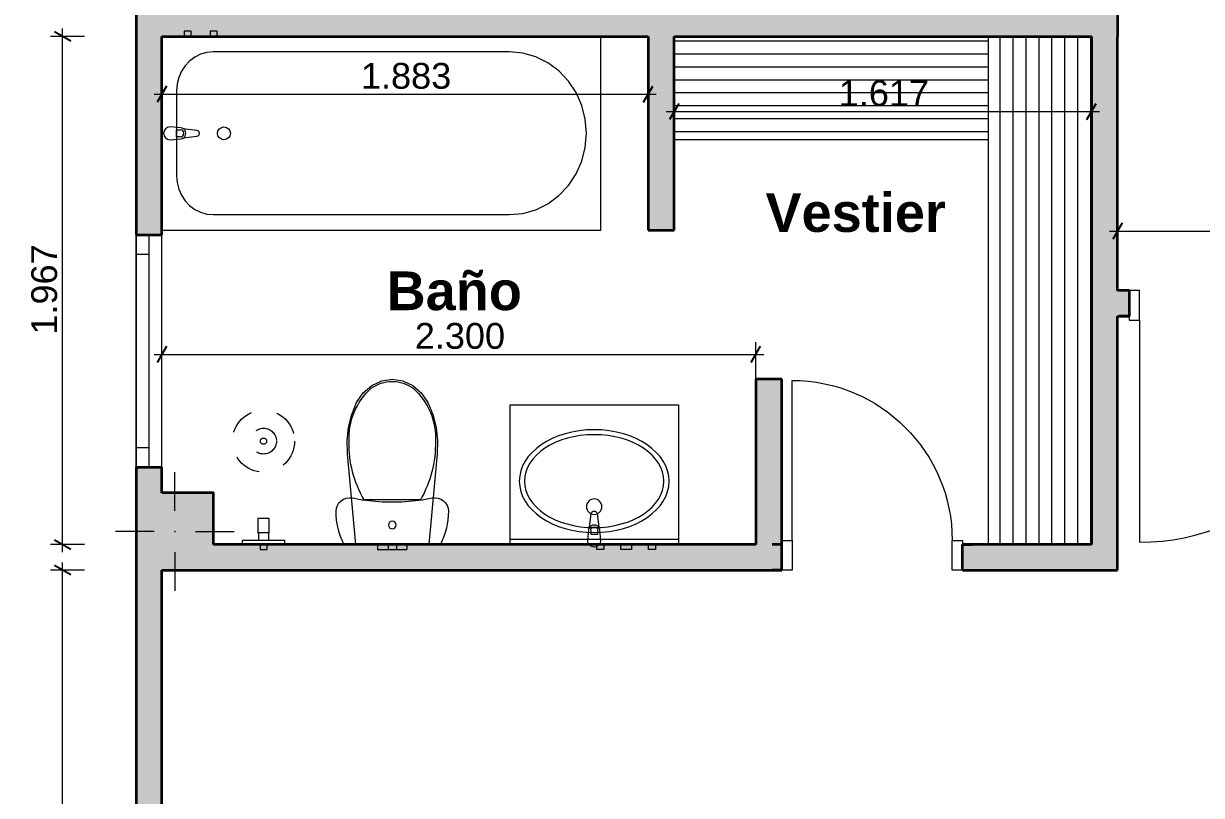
# Model space of a CAD drawing. Header units: metres. Extents: x 325.2 to 333.1, y -1.6 to 15.3.
# Drawn here: x 325.218 to 329.779, y 2.728 to 5.717 of the extents above; entities that cross this region are included whole.
import ezdxf

# ---------------------------------------------------------------- set-up
doc = ezdxf.new("R2010")
doc.units = ezdxf.units.M
doc.header["$MEASUREMENT"] = 0
doc.linetypes.add('Línea Oculta', pattern=[0.15875, 0.105833, -0.052917])
doc.linetypes.add('Wipeout_Contour', pattern=[1, 0, -1])
for name, color, linetype in [('Interior - Mobiliario', 7, 'Continuous'), ('Nuevo_Cotas - General', 7, 'Continuous'), ('Nuevo_Dibujo 2D - General', 7, 'Continuous'), ('Nuevo_Estructura - Carga', 7, 'Continuous'), ('Nuevo_Interior - Mobiliario', 7, 'Continuous'), ('Nuevo_Puertas ARCHICAD', 7, 'Continuous'), ('Nuevo_Ventanas ARCHICAD', 7, 'Continuous')]:
    doc.layers.add(name, color=color, linetype=linetype)
for name, color, linetype, lineweight in [('Interior - Mobiliario _Pluma_Nº__75', 6, 'Continuous', 20), ('Nuevo_Cotas - General_Pluma_Nº__46', 5, 'Continuous', 25), ('Nuevo_Dibujo 2D - General_Pluma_Nº__2', 8, 'Continuous', 15), ('Nuevo_Estructura - Carga_Pluma_Nº__20', 1, 'Continuous', 0), ('Nuevo_Estructura - Carga_Pluma_Nº__27', 7, 'Continuous', 35), ('Nuevo_Interior - Mobiliario_Pluma_Nº__75', 6, 'Continuous', 20), ('Nuevo_Puertas ARCHICAD_Pluma_Nº__141', 7, 'Continuous', 20), ('Nuevo_Puertas ARCHICAD_Pluma_Nº__27', 7, 'Continuous', 35), ('Nuevo_Ventanas ARCHICAD_Pluma_Nº__27', 7, 'Continuous', 35)]:
    doc.layers.add(name, color=color, linetype=linetype, lineweight=lineweight)
for name, color, linetype, lineweight, true_color in [('Nuevo_Cotas - General_Pluma_Nº__45', 7, 'Continuous', 25, 0x40a5ff), ('Nuevo_Cotas - General_Pluma_Nº__85', 7, 'Continuous', 20, 0x80c2ff), ('Nuevo_Dibujo 2D - General_Pluma_Nº__82', 7, 'Continuous', 20, 0xaaaaaa), ('Nuevo_Estructura - Carga_Pluma_Nº__160', 7, 'Continuous', 20, 0xb4a35c), ('Nuevo_Estructura - Carga_Pluma_Nº__28', 7, 'Continuous', 35, 0xa80f02), ('Nuevo_Notas - Textos_Pluma_Nº__86', 7, 'Continuous', 20, 0x5555ff), ('Nuevo_Puertas ARCHICAD_Pluma_Nº__23', 7, 'Continuous', 20, 0xff6600), ('Nuevo_Puertas ARCHICAD_Pluma_Nº__3', 7, 'Continuous', 18, 0xff6600), ('Nuevo_Ventanas ARCHICAD_Pluma_Nº__23', 7, 'Continuous', 20, 0xff6600), ('Nuevo_Ventanas ARCHICAD_Pluma_Nº__3', 7, 'Continuous', 18, 0xff6600)]:
    doc.layers.add(name, color=color, linetype=linetype, lineweight=lineweight, true_color=true_color)
doc.styles.add('Estilo_Generado_1', font='')
doc.styles.add('Estilo_Generado_2', font='arial.ttf')
doc.styles.get('Estilo_Generado_1').set_extended_font_data('Arial')
doc.dimstyles.new('Estilo_Generado__1', dxfattribs={"dimtxt": 0.1, "dimasz": 0.0475, "dimexe": 0.18, "dimexo": 0.3, "dimgap": 0.09, "dimtad": 1, "dimtih": 1, "dimtoh": 1, "dimdec": 3, "dimzin": 0, "dimdsep": 46, "dimtxsty": 'Estilo_Generado_1', "dimblk": 'ARROWHEAD_2', "dimblk1": 'ARROWHEAD_2', "dimblk2": 'ARROWHEAD_2', "dimcen": 0.09, "dimclrd": 256, "dimclre": 256, "dimclrt": 5, "dimadec": 0, "dimazin": 0, "dimtfac": 1, "dimtdec": 4, "dimtmove": 0, "dimatfit": 3, "dimfxl": 1, "dimtolj": 1, "dimtzin": 0, "dimarcsym": 0})
doc.dimstyles.new('Estilo_Generado__2', dxfattribs={"dimtxt": 0.1, "dimasz": 0.0475, "dimexe": 0.18, "dimexo": 0.3, "dimgap": 0.09, "dimtad": 1, "dimdec": 3, "dimzin": 0, "dimdsep": 46, "dimtxsty": 'Estilo_Generado_1', "dimblk": 'ARROWHEAD_2', "dimblk1": 'ARROWHEAD_2', "dimblk2": 'ARROWHEAD_2', "dimcen": 0.09, "dimclrd": 256, "dimclre": 256, "dimclrt": 5, "dimadec": 0, "dimazin": 0, "dimtfac": 1, "dimtdec": 4, "dimtmove": 0, "dimatfit": 3, "dimfxl": 1, "dimtolj": 1, "dimtzin": 0, "dimarcsym": 0})

# ---------------------------------------------------------------- blocks, each defined once
blk = doc.blocks.new('Ventana 24_3')
at = {"layer": 'Nuevo_Ventanas ARCHICAD_Pluma_Nº__23', "color": 30, "linetype": 'Continuous', "lineweight": 20, "true_color": 0xff6600}
for p, q in [((-0.45, 0), (-0.375, 0)), ((-0.375, 0), (-0.375, -0.05)), ((0.375, -0.05), (0.375, 0)), ((0.375, 0), (0.45, 0)), ((-0.375, -0.05), (-0.45, -0.05)), ((0.45, -0.05), (0.375, -0.05))]:
    blk.add_line(p, q, dxfattribs=at)
at = {"layer": 'Nuevo_Ventanas ARCHICAD_Pluma_Nº__27', "color": 7, "linetype": 'Continuous', "lineweight": 35}
for p, q in [((-0.45, 0), (-0.45, 0.05)), ((0.45, 0), (0.45, 0.05)), ((-0.45, -0.05), (-0.45, 0)), ((-0.45, -0.05), (-0.45, 0)), ((0.45, -0.05), (0.45, 0)), ((0.45, -0.05), (0.45, 0))]:
    blk.add_line(p, q, dxfattribs=at)
at = {"layer": 'Nuevo_Ventanas ARCHICAD_Pluma_Nº__3', "color": 30, "linetype": 'Continuous', "lineweight": 18, "true_color": 0xff6600}
for p, q in [((-0.45, 0.05), (0.45, 0.05)), ((-0.375, 0), (0.375, 0)), ((-0.45, -0.05), (0.45, -0.05)), ((0.375, -0.05), (-0.375, -0.05))]:
    blk.add_line(p, q, dxfattribs=at)
blk = doc.blocks.new('Muro_1', base_point=(325.6538, 0))
at = {"layer": 'Nuevo_Estructura - Carga_Pluma_Nº__160', "linetype": 'Continuous', "lineweight": 0, "true_color": 0x5a512e}
for points in [[(325.6538, 6.1902), (325.6538, 4.8992), (325.7538, 4.8992), (325.7538, 6.1902)], [(325.7538, 3.9992), (325.6538, 3.9992), (325.6538, 3.9004), (325.7538, 3.9004)], [(325.6538, 3.6004), (325.6538, 0.3), (325.7538, 0.3), (325.7538, 3.6004)]]:
    blk.add_hatch(color=59, dxfattribs=at).paths.add_polyline_path(points)
at = {"layer": 'Nuevo_Estructura - Carga_Pluma_Nº__27', "color": 7, "linetype": 'Continuous', "lineweight": 35}
for p, q in [((325.6538, 4.8992), (325.7038, 4.8992)), ((325.7038, 4.8992), (325.7538, 4.8992)), ((325.6538, 3.9992), (325.7038, 3.9992)), ((325.7038, 3.9992), (325.7538, 3.9992))]:
    blk.add_line(p, q, dxfattribs=at)
at = {"layer": 'Nuevo_Estructura - Carga_Pluma_Nº__27', "color": 7, "linetype": 'Continuous', "lineweight": 35, "flags": 128}
for points in [[(325.6538, 6.1902), (325.6538, 4.8992)], [(325.7538, 4.8992), (325.7538, 5.6674)], [(325.6538, 3.9992), (325.6538, 3.9004)], [(325.7538, 3.9004), (325.7538, 3.9992)], [(325.6538, 3.6004), (325.6538, 0.3)], [(325.7538, 0.3), (325.7538, 3.6004)]]:
    blk.add_lwpolyline(points, dxfattribs=at)
at = {"layer": 'Nuevo_Ventanas ARCHICAD', "color": 21, "linetype": 'Continuous', "lineweight": 18, "true_color": 0xff9955, "xscale": -1, "rotation": 270}
blk.add_blockref('Ventana 24_3', (325.7038, 4.4492), dxfattribs=at)
blk = doc.blocks.new('Muro_5', base_point=(325.6538, 5.6674))
at = {"layer": 'Nuevo_Estructura - Carga_Pluma_Nº__160', "linetype": 'Continuous', "lineweight": 0, "true_color": 0x5a512e}
for points in [[(329.3538, 5.7674), (325.7538, 5.7674), (325.7538, 5.6674), (329.3538, 5.6674)], [(329.3538, 5.6674), (329.4538, 5.6674), (329.4538, 5.7674)], [(329.3538, 5.7674), (329.3538, 5.6674), (329.4538, 5.7674)]]:
    blk.add_hatch(color=59, dxfattribs=at).paths.add_polyline_path(points)
at = {"layer": 'Nuevo_Estructura - Carga_Pluma_Nº__27', "color": 7, "linetype": 'Continuous', "lineweight": 35, "flags": 128}
for points in [[(328.5178, 5.7674), (325.7538, 5.7674)], [(329.4538, 5.7674), (328.6178, 5.7674)], [(329.4538, 5.7674), (329.4538, 5.6674)], [(325.7538, 5.6674), (327.6371, 5.6674)], [(327.7371, 5.6674), (329.3538, 5.6674)]]:
    blk.add_lwpolyline(points, dxfattribs=at)
blk = doc.blocks.new('Puerta 24_2')
at = {"layer": 'Nuevo_Puertas ARCHICAD_Pluma_Nº__141', "color": 7, "linetype": 'Continuous', "lineweight": 20}
blk.add_arc((0.31, 0), 0.62, 90, 180, dxfattribs=at)
at = {"layer": 'Nuevo_Puertas ARCHICAD_Pluma_Nº__23', "color": 30, "linetype": 'Continuous', "lineweight": 20, "true_color": 0xff6600}
for p, q in [((-0.31, 0), (-0.35, 0)), ((-0.35, 0), (-0.35, -0.115)), ((-0.31, -0.115), (-0.31, 0)), ((0.35, 0), (0.31, 0)), ((0.31, 0), (0.31, -0.115)), ((0.35, -0.115), (0.35, 0)), ((-0.35, -0.115), (-0.31, -0.115)), ((0.31, -0.115), (0.35, -0.115))]:
    blk.add_line(p, q, dxfattribs=at)
at = {"layer": 'Nuevo_Puertas ARCHICAD_Pluma_Nº__27', "color": 7, "linetype": 'Continuous', "lineweight": 35}
for p, q in [((-0.35, -0.015), (-0.387, -0.015)), ((-0.35, -0.015), (-0.387, -0.015)), ((-0.35, -0.115), (-0.35, -0.015)), ((-0.35, -0.115), (-0.35, -0.015)), ((0.35, -0.115), (0.35, -0.015)), ((0.35, -0.115), (0.35, -0.015)), ((0.35, -0.015), (0.387, -0.015)), ((0.35, -0.015), (0.387, -0.015)), ((-0.35, -0.115), (-0.387, -0.115)), ((-0.35, -0.115), (-0.387, -0.115)), ((0.35, -0.115), (0.387, -0.115)), ((0.35, -0.115), (0.387, -0.115))]:
    blk.add_line(p, q, dxfattribs=at)
at = {"layer": 'Nuevo_Puertas ARCHICAD_Pluma_Nº__3', "color": 30, "linetype": 'Continuous', "lineweight": 18, "true_color": 0xff6600}
blk.add_line((0.31, 0), (0.31, 0.62), dxfattribs=at)
blk = doc.blocks.new('Muro_19', base_point=(325.6538, 3.7004))
at = {"layer": 'Nuevo_Estructura - Carga_Pluma_Nº__160', "linetype": 'Continuous', "lineweight": 0, "true_color": 0x5a512e}
for points in [[(325.9538, 3.6004), (328.1538, 3.6004), (328.1538, 3.7004), (325.9538, 3.7004)], [(328.8538, 3.6004), (329.3538, 3.6004), (329.3538, 3.7004), (328.8538, 3.7004)], [(329.4538, 3.7004), (329.3538, 3.7004), (329.4538, 3.6004)], [(329.3538, 3.6004), (329.4538, 3.6004), (329.3538, 3.7004)]]:
    blk.add_hatch(color=59, dxfattribs=at).paths.add_polyline_path(points)
at = {"layer": 'Nuevo_Estructura - Carga_Pluma_Nº__27', "color": 7, "linetype": 'Continuous', "lineweight": 35}
for p, q in [((328.1538, 3.7004), (328.1168, 3.7004)), ((328.1538, 3.6004), (328.1538, 3.7004)), ((328.8538, 3.7004), (328.8908, 3.7004)), ((328.8538, 3.6004), (328.8538, 3.7004)), ((328.1538, 3.6004), (328.1168, 3.6004)), ((328.8538, 3.6004), (328.8908, 3.6004))]:
    blk.add_line(p, q, dxfattribs=at)
at = {"layer": 'Nuevo_Estructura - Carga_Pluma_Nº__27', "color": 7, "linetype": 'Continuous', "lineweight": 35, "flags": 128}
for points in [[(328.0538, 3.7004), (325.9538, 3.7004)], [(329.3538, 3.7004), (328.8538, 3.7004)], [(329.4538, 3.6004), (329.4538, 3.7004)], [(325.9538, 3.6004), (328.1538, 3.6004)], [(328.8538, 3.6004), (329.4538, 3.6004)]]:
    blk.add_lwpolyline(points, dxfattribs=at)
at = {"layer": 'Nuevo_Puertas ARCHICAD', "color": 21, "linetype": 'Continuous', "lineweight": 18, "true_color": 0xff9955, "xscale": -1}
blk.add_blockref('Puerta 24_2', (328.5038, 3.7154), dxfattribs=at)
blk = doc.blocks.new('Muro_20', base_point=(327.6371, 5.6674))
at = {"layer": 'Nuevo_Estructura - Carga_Pluma_Nº__160', "linetype": 'Continuous', "lineweight": 0, "true_color": 0x5a512e}
blk.add_hatch(color=59, dxfattribs=at).paths.add_polyline_path([(327.6371, 5.6674), (327.6371, 4.9174), (327.7371, 4.9174), (327.7371, 5.6674)])
at = {"layer": 'Nuevo_Estructura - Carga_Pluma_Nº__27', "color": 7, "linetype": 'Continuous', "lineweight": 35, "flags": 128}
for points in [[(327.6371, 5.6674), (327.6371, 4.9174)], [(327.7371, 4.9174), (327.7371, 5.6674)], [(327.6371, 4.9174), (327.7371, 4.9174)]]:
    blk.add_lwpolyline(points, dxfattribs=at)
blk = doc.blocks.new('Muro_21', base_point=(328.1538, 3.7004))
at = {"layer": 'Nuevo_Estructura - Carga_Pluma_Nº__160', "linetype": 'Continuous', "lineweight": 0, "true_color": 0x5a512e}
blk.add_hatch(color=59, dxfattribs=at).paths.add_polyline_path([(328.1538, 3.7004), (328.1538, 4.3404), (328.0538, 4.3404), (328.0538, 3.7004)])
at = {"layer": 'Nuevo_Estructura - Carga_Pluma_Nº__27', "color": 7, "linetype": 'Continuous', "lineweight": 35, "flags": 128}
for points in [[(328.1538, 4.3404), (328.0538, 4.3404)], [(328.0538, 4.3404), (328.0538, 3.7004)], [(328.1538, 3.7004), (328.1538, 4.3404)]]:
    blk.add_lwpolyline(points, dxfattribs=at)
blk = doc.blocks.new('Puerta con Tarja Lado 2 24')
at = {"layer": 'Nuevo_Puertas ARCHICAD_Pluma_Nº__141', "color": 7, "linetype": 'Continuous', "lineweight": 20}
blk.add_arc((0.7877, 0), 0.86, 90, 180, dxfattribs=at)
at = {"layer": 'Nuevo_Puertas ARCHICAD_Pluma_Nº__23', "color": 30, "linetype": 'Continuous', "lineweight": 20, "true_color": 0xff6600}
for p, q in [((-0.7877, 0), (-0.8277, 0)), ((-0.8277, 0), (-0.8277, -0.115)), ((-0.7877, -0.115), (-0.7877, 0)), ((-0.0723, 0), (-0.1123, 0)), ((-0.1123, 0), (-0.1123, -0.115)), ((-0.0723, -0.115), (-0.0723, 0)), ((0.8277, 0), (0.7877, 0)), ((0.7877, 0), (0.7877, -0.115)), ((0.8277, -0.115), (0.8277, 0)), ((-0.8277, -0.115), (-0.7877, -0.115)), ((-0.1123, -0.115), (-0.0723, -0.115)), ((0.7877, -0.115), (0.8277, -0.115))]:
    blk.add_line(p, q, dxfattribs=at)
at = {"layer": 'Nuevo_Puertas ARCHICAD_Pluma_Nº__23', "color": 30, "linetype": 'Continuous', "lineweight": 20, "true_color": 0xff6600, "flags": 128}
blk.add_lwpolyline([(-0.7877, -0.115), (-0.1123, -0.115), (-0.1123, 0), (-0.7877, 0)], close=True, dxfattribs=at)
at = {"layer": 'Nuevo_Puertas ARCHICAD_Pluma_Nº__27', "color": 7, "linetype": 'Continuous', "lineweight": 35}
for p, q in [((-0.8277, -0.015), (-0.8647, -0.015)), ((-0.8277, -0.015), (-0.8647, -0.015)), ((-0.8277, -0.115), (-0.8277, -0.015)), ((-0.8277, -0.115), (-0.8277, -0.015)), ((0.8277, -0.115), (0.8277, -0.015)), ((0.8277, -0.115), (0.8277, -0.015)), ((0.8277, -0.015), (0.8647, -0.015)), ((0.8277, -0.015), (0.8647, -0.015)), ((-0.8277, -0.115), (-0.8647, -0.115)), ((-0.8277, -0.115), (-0.8647, -0.115)), ((0.8277, -0.115), (0.8647, -0.115)), ((0.8277, -0.115), (0.8647, -0.115))]:
    blk.add_line(p, q, dxfattribs=at)
at = {"layer": 'Nuevo_Puertas ARCHICAD_Pluma_Nº__3', "color": 30, "linetype": 'Continuous', "lineweight": 18, "true_color": 0xff6600}
blk.add_line((0.7877, 0), (0.7877, 0.86), dxfattribs=at)
blk = doc.blocks.new('Muro_26', base_point=(331.3538, 4.6839))
at = {"layer": 'Nuevo_Estructura - Carga_Pluma_Nº__160', "linetype": 'Continuous', "lineweight": 0, "true_color": 0x5a512e}
for points in [[(329.4538, 4.6839), (329.4538, 4.5839), (329.4984, 4.5839), (329.4984, 4.6839)], [(331.2538, 4.6839), (331.1538, 4.6839), (331.1538, 4.5839), (331.2538, 4.5839)]]:
    blk.add_hatch(color=59, dxfattribs=at).paths.add_polyline_path(points)
at = {"layer": 'Nuevo_Estructura - Carga_Pluma_Nº__27', "color": 7, "linetype": 'Continuous', "lineweight": 35}
for p, q in [((329.4984, 4.6839), (329.4614, 4.6839)), ((329.4984, 4.6839), (329.4984, 4.5839)), ((331.1538, 4.6839), (331.1908, 4.6839)), ((331.1538, 4.6839), (331.1538, 4.5839)), ((329.4984, 4.5839), (329.4614, 4.5839)), ((331.1538, 4.5839), (331.1908, 4.5839))]:
    blk.add_line(p, q, dxfattribs=at)
at = {"layer": 'Nuevo_Estructura - Carga_Pluma_Nº__27', "color": 7, "linetype": 'Continuous', "lineweight": 35, "flags": 128}
for points in [[(329.4984, 4.6839), (329.4538, 4.6839)], [(331.2538, 4.6839), (331.1538, 4.6839)], [(329.4538, 4.5839), (329.4984, 4.5839)], [(331.1538, 4.5839), (331.2538, 4.5839)]]:
    blk.add_lwpolyline(points, dxfattribs=at)
at = {"layer": 'Nuevo_Puertas ARCHICAD', "color": 21, "linetype": 'Continuous', "lineweight": 18, "true_color": 0xff9955, "rotation": 180}
blk.add_blockref('Puerta con Tarja Lado 2 24', (330.3261, 4.5689), dxfattribs=at)
blk = doc.blocks.new('Muro_27', base_point=(329.4538, 5.6674))
at = {"layer": 'Nuevo_Estructura - Carga_Pluma_Nº__160', "linetype": 'Continuous', "lineweight": 0, "true_color": 0x5a512e}
blk.add_hatch(color=59, dxfattribs=at).paths.add_polyline_path([(329.4538, 3.7004), (329.4538, 5.6674), (329.3538, 5.6674), (329.3538, 3.7004)])
at = {"layer": 'Nuevo_Estructura - Carga_Pluma_Nº__27', "color": 7, "linetype": 'Continuous', "lineweight": 35, "flags": 128}
for points in [[(329.3538, 5.6674), (329.3538, 3.7004)], [(329.4538, 4.6839), (329.4538, 5.6674)], [(329.4538, 3.7004), (329.4538, 4.5839)]]:
    blk.add_lwpolyline(points, dxfattribs=at)
blk = doc.blocks.new('Pilar_3', base_point=(325.8038, 3.7504))
at = {"layer": 'Nuevo_Estructura - Carga_Pluma_Nº__160', "linetype": 'Continuous', "lineweight": 0, "true_color": 0x5a512e}
for points in [[(325.6538, 3.6004), (325.7538, 3.6004), (325.7538, 3.7004), (325.7538, 3.9004), (325.6538, 3.9004)], [(325.7538, 3.7004), (325.9538, 3.7004), (325.9538, 3.9004), (325.7538, 3.9004)], [(325.7538, 3.6004), (325.9538, 3.6004), (325.9538, 3.7004), (325.7538, 3.7004)]]:
    blk.add_hatch(color=59, dxfattribs=at).paths.add_polyline_path(points)
at = {"layer": 'Nuevo_Estructura - Carga_Pluma_Nº__20', "color": 1, "linetype": 'Continuous', "lineweight": 0}
for p, q in [((325.8038, 3.8304), (325.8038, 3.9804)), ((325.7238, 3.7504), (325.5738, 3.7504)), ((325.8838, 3.7504), (326.0338, 3.7504)), ((325.8038, 3.6704), (325.8038, 3.5204))]:
    blk.add_line(p, q, dxfattribs=at)
blk.add_point((325.8038, 3.7504), dxfattribs=at)
at = {"layer": 'Nuevo_Estructura - Carga_Pluma_Nº__28', "color": 14, "linetype": 'Continuous', "lineweight": 35, "true_color": 0xa80f02, "flags": 128}
for points in [[(325.6538, 3.9004), (325.6538, 3.6004)], [(325.9538, 3.7004), (325.9538, 3.9004), (325.7538, 3.9004)], [(325.7538, 3.6004), (325.9538, 3.6004)]]:
    blk.add_lwpolyline(points, dxfattribs=at)
blk = doc.blocks.new('WC 24_2')
at = {"layer": 'Interior - Mobiliario _Pluma_Nº__75', "color": 6, "linetype": 'Continuous', "lineweight": 20}
for p, q in [((-0.057, 0.02), (-0.0403, 0.02)), ((-0.057, 0), (-0.057, 0.02)), ((-0.0403, 0.02), (-0.016, 0.02)), ((-0.016, 0.02), (-0.0113, 0.02)), ((-0.016, 0), (-0.016, 0.02)), ((-0.0113, 0.02), (0, 0.02)), ((0, 0.02), (0.0113, 0.02)), ((0, 0), (0.0113, 0)), ((0.0113, 0.02), (0.016, 0.02)), ((0.0113, 0), (0.016, 0)), ((0.016, 0), (0.016, 0.02)), ((0.016, 0.02), (0.0403, 0.02)), ((0.016, 0), (0.0403, 0)), ((0.0403, 0.02), (0.057, 0.02)), ((0.0403, 0), (0.057, 0)), ((0.057, 0), (0.057, 0.02)), ((-0.057, 0), (-0.0403, 0)), ((-0.0403, 0), (-0.016, 0)), ((-0.016, 0), (-0.0113, 0)), ((-0.0113, 0), (0, 0)), ((0, -0.173), (-0.1089, -0.173)), ((0.1089, -0.173), (0, -0.173))]:
    blk.add_line(p, q, dxfattribs=at)
at = {"layer": 'Interior - Mobiliario _Pluma_Nº__75', "color": 6, "linetype": 'Continuous', "lineweight": 20, "flags": 128}
for points in [[(-0.1868, 0), (-0.1939, -0.0151), (-0.2001, -0.0305), (-0.2054, -0.0463), (-0.2097, -0.0624), (-0.2131, -0.0787), (-0.2155, -0.0952), (-0.217, -0.1118), (-0.2175, -0.1285), (-0.2162, -0.14), (-0.2124, -0.151), (-0.2063, -0.1609), (-0.1982, -0.1691), (-0.1885, -0.1755), (-0.1776, -0.1795), (-0.1661, -0.181), (-0.1545, -0.18), (-0.1162, -0.1732), (-0.0776, -0.1683), (-0.0389, -0.1654), (0, -0.1644), (0.0389, -0.1654), (0.0776, -0.1683), (0.1162, -0.1732), (0.1545, -0.18), (0.1661, -0.181), (0.1776, -0.1795), (0.1885, -0.1755), (0.1982, -0.1691), (0.2063, -0.1609), (0.2124, -0.151), (0.2162, -0.14), (0.2175, -0.1285), (0.217, -0.1118), (0.2155, -0.0952), (0.2131, -0.0787), (0.2097, -0.0624), (0.2054, -0.0463), (0.2001, -0.0305), (0.1939, -0.0151), (0.1868, 0)], [(-0.1694, -0.4534), (-0.157, -0.5032), (-0.138, -0.5501), (-0.1124, -0.5873), (-0.0794, -0.6158), (-0.041, -0.6338), (0, -0.64), (0.041, -0.6338), (0.0794, -0.6158), (0.1124, -0.5873), (0.138, -0.5501), (0.157, -0.5032), (0.1694, -0.4534), (0.1749, -0.4021), (0.1733, -0.3504), (0.141, 0), (-0.141, 0), (-0.1733, -0.3504), (-0.1749, -0.4021)]]:
    blk.add_lwpolyline(points, close=True, dxfattribs=at)
at = {"layer": 'Interior - Mobiliario _Pluma_Nº__75', "color": 6, "linetype": 'Continuous', "lineweight": 20}
blk.add_ellipse((0, -0.075), major_axis=(0.015, 0), ratio=0.999724, dxfattribs=at)
for centre, major_axis, start_param, end_param in [((0.2581, -0.3879), (0, 0.4255), 1.041392, 1.594412), ((-0.2581, -0.3879), (0, 0.4255), 4.688771, 5.241791), ((0.0895, -0.4123), (0, 0.2571), 1.515065, 2.415654), ((-0.0895, -0.4123), (0, 0.2571), 3.867528, 4.768116), ((0.0008, -0.4928), (0, 0.1386), 2.509088, 3.135732), ((-0.0008, -0.4928), (0, 0.1386), 3.147454, 3.774097)]:
    blk.add_ellipse(centre, major_axis=major_axis, ratio=0.999377, start_param=start_param, end_param=end_param, dxfattribs=at)
blk = doc.blocks.new('Armario Lavabo 24')
at = {"layer": 'Interior - Mobiliario _Pluma_Nº__75', "color": 6, "linetype": 'Continuous', "lineweight": 20}
for p, q in [((0, 0.54), (0.6526, 0.54)), ((0, 0), (0, 0.54)), ((0, 0.52), (0.6526, 0.52)), ((0.6526, 0), (0.6526, 0.54)), ((0.3127, 0.4852), (0.3127, 0.5001)), ((0.3127, 0.5001), (0.3399, 0.5001)), ((0.3399, 0.5001), (0.3399, 0.4852)), ((0, 0), (0.6526, 0))]:
    blk.add_line(p, q, dxfattribs=at)
at = {"layer": 'Interior - Mobiliario _Pluma_Nº__75', "color": 6, "linetype": 'Continuous', "lineweight": 20, "flags": 128}
blk.add_lwpolyline([(0.3013, 0.525), (0.3053, 0.483, 0.12102), (0.3086, 0.4735), (0.3152, 0.4206, 0.882566), (0.3374, 0.4206), (0.344, 0.4735, 0.12102), (0.3473, 0.483), (0.3513, 0.525, 1)], format="xyb", close=True, dxfattribs=at)
for points in [[(0.3365, 0.54), (0.3635, 0.54), (0.3635, 0.56), (0.3365, 0.56)], [(0.429, 0.54), (0.471, 0.54), (0.471, 0.56), (0.429, 0.56)], [(0.5365, 0.54), (0.5635, 0.54), (0.5635, 0.56), (0.5365, 0.56)]]:
    blk.add_lwpolyline(points, close=True, dxfattribs=at)
at = {"layer": 'Interior - Mobiliario _Pluma_Nº__75', "color": 6, "linetype": 'Continuous', "lineweight": 20}
blk.add_circle((0.3263, 0.3938), 0.03, dxfattribs=at)
for centre, radius, start, end in [((0.3263, 0.4849), 0.0211, 212.771, 327.229), ((0.3263, 0.4852), 0.0136, 180, 0)]:
    blk.add_arc(centre, radius, start, end, dxfattribs=at)
for major_axis, ratio in [((0.29, 0), 0.686667), ((0.27, 0), 0.666667)]:
    blk.add_ellipse((0.3263, 0.295), major_axis=major_axis, ratio=ratio, dxfattribs=at)
blk = doc.blocks.new('Bañera 24')
at = {"layer": 'Nuevo_Interior - Mobiliario_Pluma_Nº__75', "color": 6, "linetype": 'Continuous', "lineweight": 20}
for p, q in [((0.0562, -0.3614), (0.0711, -0.3614)), ((0.0562, -0.3886), (0.0562, -0.3614)), ((0.0711, -0.3886), (0.0562, -0.3886))]:
    blk.add_line(p, q, dxfattribs=at)
at = {"layer": 'Nuevo_Interior - Mobiliario_Pluma_Nº__75', "color": 6, "linetype": 'Continuous', "lineweight": 20, "flags": 128}
for points in [[(0, -0.75), (1.7, -0.75), (1.7, 0), (0, 0)], [(0.0865, 0), (0.1135, 0), (0.1135, 0.02), (0.0865, 0.02)], [(0.1865, 0), (0.2135, 0), (0.2135, 0.02), (0.1865, 0.02)], [(0.1983, -0.06), (0.1737, -0.0623), (0.1499, -0.069), (0.1275, -0.0801), (0.1073, -0.0951), (0.0898, -0.1136), (0.0756, -0.135), (0.0652, -0.1587), (0.0588, -0.184), (0.0567, -0.21), (0.0567, -0.54), (0.0588, -0.566), (0.0652, -0.5913), (0.0756, -0.615), (0.0898, -0.6364), (0.1073, -0.6549), (0.1275, -0.6699), (0.1499, -0.681), (0.1737, -0.6877), (0.1983, -0.69), (1.3458, -0.69), (1.3975, -0.6852), (1.4476, -0.671), (1.4946, -0.6478), (1.5371, -0.6163), (1.5737, -0.5775), (1.6035, -0.5325), (1.6254, -0.4827), (1.6388, -0.4297), (1.6433, -0.375), (1.6388, -0.3203), (1.6254, -0.2673), (1.6035, -0.2175), (1.5737, -0.1725), (1.5371, -0.1337), (1.4946, -0.1022), (1.4476, -0.079), (1.3975, -0.0648), (1.3458, -0.06)]]:
    blk.add_lwpolyline(points, close=True, dxfattribs=at)
blk.add_lwpolyline([(0.0313, -0.4), (0.0733, -0.396, 0.12102), (0.0828, -0.3927), (0.1357, -0.3861, 0.882566), (0.1357, -0.3639), (0.0828, -0.3573, 0.12102), (0.0733, -0.354), (0.0313, -0.35, 1)], format="xyb", close=True, dxfattribs=at)
at = {"layer": 'Nuevo_Interior - Mobiliario_Pluma_Nº__75', "color": 6, "linetype": 'Continuous', "lineweight": 20}
blk.add_circle((0.24, -0.375), 0.025, dxfattribs=at)
for centre, radius, start, end in [((0.0711, -0.375), 0.0136, 270, 90), ((0.0714, -0.375), 0.0211, 302.771, 57.229)]:
    blk.add_arc(centre, radius, start, end, dxfattribs=at)
blk = doc.blocks.new('Kit Ducha 24')
at = {"layer": 'Nuevo_Interior - Mobiliario_Pluma_Nº__75', "color": 6, "linetype": 'Continuous', "lineweight": 20}
for p, q in [((-0.02, -0.015), (0.02, -0.015)), ((-0.02, -0.045), (0.02, -0.045))]:
    blk.add_line(p, q, dxfattribs=at)
at = {"layer": 'Nuevo_Interior - Mobiliario_Pluma_Nº__75', "color": 6, "linetype": 'Continuous', "lineweight": 20, "flags": 128}
for points in [[(-0.083, 0), (-0.083, -0.015), (-0.02, -0.015), (-0.02, -0.045), (-0.022, -0.045), (-0.022, -0.1), (0.022, -0.1), (0.022, -0.045), (0.02, -0.045), (0.02, -0.015), (0.083, -0.015), (0.083, 0)], [(-0.0135, 0), (0.0135, 0), (0.0135, 0.02), (-0.0135, 0.02)], [(-0.0135, 0), (0.0135, 0), (0.0135, 0.02), (-0.0135, 0.02)]]:
    blk.add_lwpolyline(points, close=True, dxfattribs=at)
at = {"layer": 'Nuevo_Interior - Mobiliario_Pluma_Nº__75', "color": 6, "linetype": 'Línea Oculta', "lineweight": 20}
for radius in [0.12, 0.05, 0.012]:
    blk.add_circle((0, -0.4), radius, dxfattribs=at)
blk = doc.blocks.new('*D71')
at = {"layer": 'Nuevo_Cotas - General_Pluma_Nº__45', "color": 161, "linetype": 'Continuous', "lineweight": 25, "true_color": 0x40a5ff}
for p, q in [((325.7718, 4.4678), (325.7357, 4.4053)), ((328.0357, 4.4053), (328.0718, 4.4678))]:
    blk.add_line(p, q, dxfattribs=at)
at = {"layer": 'Nuevo_Cotas - General_Pluma_Nº__85', "color": 151, "linetype": 'Continuous', "lineweight": 20, "true_color": 0x80c2ff}
for p, q in [((325.7538, 4.0004), (325.7538, 4.4834)), ((328.0538, 4.0004), (328.0538, 4.4834)), ((325.7232, 4.4365), (325.7538, 4.4365)), ((325.7538, 4.4365), (328.0538, 4.4365)), ((328.0538, 4.4365), (328.0843, 4.4365))]:
    blk.add_line(p, q, dxfattribs=at)
at = {"layer": 'Nuevo_Cotas - General_Pluma_Nº__46', "color": 5, "lineweight": 25, "insert": (326.7328, 4.4565), "char_height": 0.1, "attachment_point": 7, "style": 'Estilo_Generado_1'}
blk.add_mtext('\\A1;{\\pql;\\fArial|b0|i0|c0|p34;2.300}', dxfattribs=at)
blk = doc.blocks.new('ARROWHEAD_2')
at = {"color": 0, "linetype": 'Continuous', "lineweight": 0}
for p, q in [((0, 0), (-1, 0)), ((-0.378, -0.655), (0.378, 0.655))]:
    blk.add_line(p, q, dxfattribs=at)
blk = doc.blocks.new('*D73')
at = {"layer": 'Nuevo_Cotas - General_Pluma_Nº__45', "color": 161, "linetype": 'Continuous', "lineweight": 25, "true_color": 0x40a5ff}
for p, q in [((325.7718, 5.4749), (325.7357, 5.4124)), ((327.619, 5.4124), (327.6551, 5.4749))]:
    blk.add_line(p, q, dxfattribs=at)
at = {"layer": 'Nuevo_Cotas - General_Pluma_Nº__85', "color": 151, "linetype": 'Continuous', "lineweight": 20, "true_color": 0x80c2ff}
for p, q in [((325.7538, 5.3967), (325.7538, 5.4905)), ((327.6371, 5.3967), (327.6371, 5.4905)), ((325.7232, 5.4436), (325.7538, 5.4436)), ((325.7538, 5.4436), (327.6371, 5.4436)), ((327.6371, 5.4436), (327.6676, 5.4436))]:
    blk.add_line(p, q, dxfattribs=at)
at = {"layer": 'Nuevo_Cotas - General_Pluma_Nº__46', "color": 5, "lineweight": 25, "insert": (326.5244, 5.4636), "char_height": 0.1, "attachment_point": 7, "style": 'Estilo_Generado_1'}
blk.add_mtext('\\A1;{\\pql;\\fArial|b0|i0|c0|p34;1.883}', dxfattribs=at)
blk = doc.blocks.new('*D75')
at = {"layer": 'Nuevo_Cotas - General_Pluma_Nº__45', "color": 161, "linetype": 'Continuous', "lineweight": 25, "true_color": 0x40a5ff}
for p, q in [((325.4004, 3.5824), (325.3379, 3.6184)), ((325.3379, 0.118), (325.4004, 0.082))]:
    blk.add_line(p, q, dxfattribs=at)
at = {"layer": 'Nuevo_Cotas - General_Pluma_Nº__85', "color": 151, "linetype": 'Continuous', "lineweight": 20, "true_color": 0x80c2ff}
for p, q in [((325.3692, 3.6004), (325.3692, 3.631)), ((325.4538, 3.6004), (325.3223, 3.6004)), ((325.3692, 0.1), (325.3692, 3.6004)), ((325.4538, 0.1), (325.3223, 0.1)), ((325.3692, 0.0694), (325.3692, 0.1))]:
    blk.add_line(p, q, dxfattribs=at)
at = {"layer": 'Nuevo_Cotas - General_Pluma_Nº__46', "color": 5, "lineweight": 25, "insert": (325.3492, 1.6792), "char_height": 0.1, "attachment_point": 7, "rotation": 90, "style": 'Estilo_Generado_1'}
blk.add_mtext('\\A1;{\\pql;\\fArial|b0|i0|c0|p34;3.500}', dxfattribs=at)
blk = doc.blocks.new('*D76')
at = {"layer": 'Nuevo_Cotas - General_Pluma_Nº__45', "color": 161, "linetype": 'Continuous', "lineweight": 25, "true_color": 0x40a5ff}
for p, q in [((325.4004, 5.6494), (325.3379, 5.6854)), ((325.3379, 3.7184), (325.4004, 3.6824))]:
    blk.add_line(p, q, dxfattribs=at)
at = {"layer": 'Nuevo_Cotas - General_Pluma_Nº__85', "color": 151, "linetype": 'Continuous', "lineweight": 20, "true_color": 0x80c2ff}
for p, q in [((325.4538, 5.6674), (325.3223, 5.6674)), ((325.3692, 5.6674), (325.3692, 5.698)), ((325.3692, 3.7004), (325.3692, 5.6674)), ((325.4538, 3.7004), (325.3223, 3.7004)), ((325.3692, 3.6698), (325.3692, 3.7004))]:
    blk.add_line(p, q, dxfattribs=at)
at = {"layer": 'Nuevo_Cotas - General_Pluma_Nº__46', "color": 5, "lineweight": 25, "insert": (325.3492, 4.5129), "char_height": 0.1, "attachment_point": 7, "rotation": 90, "style": 'Estilo_Generado_1'}
blk.add_mtext('\\A1;{\\pql;\\fArial|b0|i0|c0|p34;1.967}', dxfattribs=at)
blk = doc.blocks.new('*D92')
at = {"layer": 'Nuevo_Cotas - General_Pluma_Nº__45', "color": 161, "linetype": 'Continuous', "lineweight": 25, "true_color": 0x40a5ff}
for p, q in [((329.4718, 4.9453), (329.4357, 4.8828)), ((331.2357, 4.8828), (331.2718, 4.9453))]:
    blk.add_line(p, q, dxfattribs=at)
at = {"layer": 'Nuevo_Cotas - General_Pluma_Nº__85', "color": 151, "linetype": 'Continuous', "lineweight": 20, "true_color": 0x80c2ff}
for p, q in [((329.4538, 4.8672), (329.4538, 4.9609)), ((331.2538, 4.8672), (331.2538, 4.9609)), ((329.4232, 4.914), (329.4538, 4.914)), ((329.4538, 4.914), (331.2538, 4.914)), ((331.2538, 4.914), (331.2843, 4.914))]:
    blk.add_line(p, q, dxfattribs=at)
at = {"layer": 'Nuevo_Cotas - General_Pluma_Nº__46', "color": 5, "lineweight": 25, "insert": (330.1828, 4.934), "char_height": 0.1, "attachment_point": 7, "style": 'Estilo_Generado_1'}
blk.add_mtext('\\A1;{\\pql;\\fArial|b0|i0|c0|p34;1.800}', dxfattribs=at)
blk = doc.blocks.new('*D93')
at = {"layer": 'Nuevo_Cotas - General_Pluma_Nº__45', "color": 161, "linetype": 'Continuous', "lineweight": 25, "true_color": 0x40a5ff}
for p, q in [((327.7551, 5.4079), (327.719, 5.3454)), ((329.3357, 5.3454), (329.3718, 5.4079))]:
    blk.add_line(p, q, dxfattribs=at)
at = {"layer": 'Nuevo_Cotas - General_Pluma_Nº__85', "color": 151, "linetype": 'Continuous', "lineweight": 20, "true_color": 0x80c2ff}
for p, q in [((327.7371, 5.3298), (327.7371, 5.4235)), ((329.3538, 5.3298), (329.3538, 5.4235)), ((327.7065, 5.3767), (327.7371, 5.3767)), ((327.7371, 5.3767), (329.3538, 5.3767)), ((329.3538, 5.3767), (329.3843, 5.3767))]:
    blk.add_line(p, q, dxfattribs=at)
at = {"layer": 'Nuevo_Cotas - General_Pluma_Nº__46', "color": 5, "lineweight": 25, "insert": (328.3744, 5.3967), "char_height": 0.1, "attachment_point": 7, "style": 'Estilo_Generado_1'}
blk.add_mtext('\\A1;{\\pql;\\fArial|b0|i0|c0|p34;1.617}', dxfattribs=at)

msp = doc.modelspace()

# ---------------------------------------------------------------- block references
at = {"layer": 'Interior - Mobiliario', "color": 104, "linetype": 'Continuous', "lineweight": 20, "true_color": 0x029e21, "xscale": -1, "rotation": 180}
for name, p in [('WC 24_2', (326.6456, 3.7004)), ('Armario Lavabo 24', (327.1012, 4.2404))]:
    msp.add_blockref(name, p, dxfattribs=at)
at = {"layer": 'Nuevo_Estructura - Carga', "color": 7, "lineweight": 35}
for name, p in [('Muro_1', (325.6538, 0)), ('Muro_26', (331.3538, 4.6839)), ('Muro_21', (328.1538, 3.7004))]:
    msp.add_blockref(name, p, dxfattribs=at)
at = {"layer": 'Nuevo_Estructura - Carga', "color": 14, "lineweight": 35, "true_color": 0xa80f02}
msp.add_blockref('Pilar_3', (325.8038, 3.7504), dxfattribs=at)
at = {"layer": 'Nuevo_Interior - Mobiliario', "color": 104, "linetype": 'Continuous', "lineweight": 20, "true_color": 0x029e21}
msp.add_blockref('Bañera 24', (325.7538, 5.6674), dxfattribs=at)
at = {"layer": 'Nuevo_Interior - Mobiliario', "color": 104, "linetype": 'Continuous', "lineweight": 20, "true_color": 0x029e21, "rotation": 180}
msp.add_blockref('Kit Ducha 24', (326.1471, 3.7004), dxfattribs=at)

# ---------------------------------------------------------------- texts
at = {"layer": 'Nuevo_Notas - Textos_Pluma_Nº__86', "color": 173, "linetype": 'Continuous', "lineweight": 20, "true_color": 0x5555ff, "char_height": 0.15, "attachment_point": 2, "style": 'Estilo_Generado_2'}
for s, insert in [('\\A1;{\\pqc;\\fArial|b1|i0|c0|p34;Vestier}', (328.4402, 5.0606)), ('\\A1;{\\pqc;\\fArial|b1|i0|c0|p34;Baño}', (326.8856, 4.7575))]:
    msp.add_mtext(s, dxfattribs=dict(at, insert=insert))

# ---------------------------------------------------------------- dimensions: what is measured, and where the dimension line sits
at = {"layer": 'Nuevo_Cotas - General', "color": 151, "linetype": 'Continuous', "lineweight": 20, "true_color": 0x80c2ff}
for base, p1, p2, picture, middle in [((325.3692, 5.6674), (325.7538, 3.7004), (325.7538, 5.6674), '*D76', (325.2992, 4.6809)), ((325.3692, 3.6004), (325.7538, 0.1), (325.7538, 3.6004), '*D75', (325.2992, 1.8472))]:
    dim = msp.add_linear_dim(base=base, p1=p1, p2=p2, angle=90, dimstyle='Estilo_Generado__2', dxfattribs=at)
    dim.commit()
    dim.dimension.update_dxf_attribs({"geometry": picture, "text_midpoint": middle, "dimtype": 160, "text_rotation": 90})
for base, p1, p2, picture, middle in [((327.6371, 5.4436), (325.7538, 5.6674), (327.6371, 5.6674), '*D73', (326.6924, 5.5136)), ((331.2538, 4.914), (329.4538, 4.5839), (331.2538, 4.5839), '*D92', (330.3508, 4.984)), ((328.0538, 4.4365), (325.7538, 3.7004), (328.0538, 3.7004), '*D71', (326.9008, 4.5065))]:
    dim = msp.add_linear_dim(base=base, p1=p1, p2=p2, dimstyle='Estilo_Generado__1', dxfattribs=at)
    dim.commit()
    dim.dimension.update_dxf_attribs({"geometry": picture, "text_midpoint": middle, "dimtype": 160})

# ---------------------------------------------------------------- wipeouts: each hides what was drawn before it
at = {"color": 254, "linetype": 'Wipeout_Contour', "lineweight": 0, "ltscale": 1314.365458}
msp.add_wipeout([(329.3538, 5.2674), (327.7371, 5.2674), (327.7371, 5.6674), (329.3538, 5.6674)], dxfattribs=at).dxf.layer = 'Nuevo_Dibujo 2D - General'

# ---------------------------------------------------------------- next in the draw order: hatches: boundary and pattern name
at = {"layer": 'Nuevo_Dibujo 2D - General_Pluma_Nº__82', "linetype": 'Continuous', "lineweight": 20, "true_color": 0xaaaaaa}
h = msp.add_hatch(dxfattribs=at)
h.set_pattern_fill('CLOSET', color=253, style=0, pattern_type=2)
h.set_pattern_definition([(0, (0, 0), (0, 0.05), [])])
h.paths.add_polyline_path([(329.3538, 5.2674), (327.7371, 5.2674), (327.7371, 5.6674), (329.3538, 5.6674)])

# ---------------------------------------------------------------- next in the draw order: linework, layer by layer
at = {"layer": 'Nuevo_Dibujo 2D - General_Pluma_Nº__2', "color": 8, "linetype": 'Continuous', "lineweight": 15, "flags": 128}
msp.add_lwpolyline([(329.3538, 5.2674), (327.7371, 5.2674), (327.7371, 5.6674), (329.3538, 5.6674)], close=True, dxfattribs=at)

# ---------------------------------------------------------------- next in the draw order: block references
at = {"layer": 'Nuevo_Estructura - Carga', "color": 7, "lineweight": 35}
msp.add_blockref('Muro_20', (327.6371, 5.6674), dxfattribs=at)

# ---------------------------------------------------------------- next in the draw order: wipeouts: each hides what was drawn before it
at = {"color": 254, "linetype": 'Wipeout_Contour', "lineweight": 0, "ltscale": 1316.755825}
msp.add_wipeout([(328.9538, 3.7004), (328.9538, 5.6674), (329.3538, 5.6674), (329.3538, 3.7004)], dxfattribs=at).dxf.layer = 'Nuevo_Dibujo 2D - General'

# ---------------------------------------------------------------- next in the draw order: hatches: boundary and pattern name
at = {"layer": 'Nuevo_Dibujo 2D - General_Pluma_Nº__82', "linetype": 'Continuous', "lineweight": 20, "true_color": 0xaaaaaa}
h = msp.add_hatch(dxfattribs=at)
h.set_pattern_fill('CLOSET_VERTICAL', color=253, style=0, pattern_type=2)
h.set_pattern_definition([(90, (0, 0), (-0.05, 0), [])])
h.paths.add_polyline_path([(328.9538, 3.7004), (328.9538, 5.6674), (329.3538, 5.6674), (329.3538, 3.7004)])

# ---------------------------------------------------------------- next in the draw order: linework, layer by layer
at = {"layer": 'Nuevo_Dibujo 2D - General_Pluma_Nº__2', "color": 8, "linetype": 'Continuous', "lineweight": 15, "flags": 128}
msp.add_lwpolyline([(328.9538, 3.7004), (328.9538, 5.6674), (329.3538, 5.6674), (329.3538, 3.7004)], close=True, dxfattribs=at)

# ---------------------------------------------------------------- next in the draw order: block references
at = {"layer": 'Nuevo_Estructura - Carga', "color": 7, "lineweight": 35}
for name, p in [('Muro_5', (325.6538, 5.6674)), ('Muro_27', (329.4538, 5.6674)), ('Muro_19', (325.6538, 3.7004))]:
    msp.add_blockref(name, p, dxfattribs=at)

# ---------------------------------------------------------------- next in the draw order: dimensions: what is measured, and where the dimension line sits
at = {"layer": 'Nuevo_Cotas - General', "color": 151, "linetype": 'Continuous', "lineweight": 20, "true_color": 0x80c2ff}
dim = msp.add_linear_dim(base=(329.3538, 5.3767), p1=(327.7371, 5.6674), p2=(329.3538, 5.6674), dimstyle='Estilo_Generado__1', dxfattribs=at)
dim.commit()
dim.dimension.update_dxf_attribs({"geometry": '*D93', "text_midpoint": (328.5424, 5.4467), "dimtype": 160})

doc.saveas('drawing.dxf')
